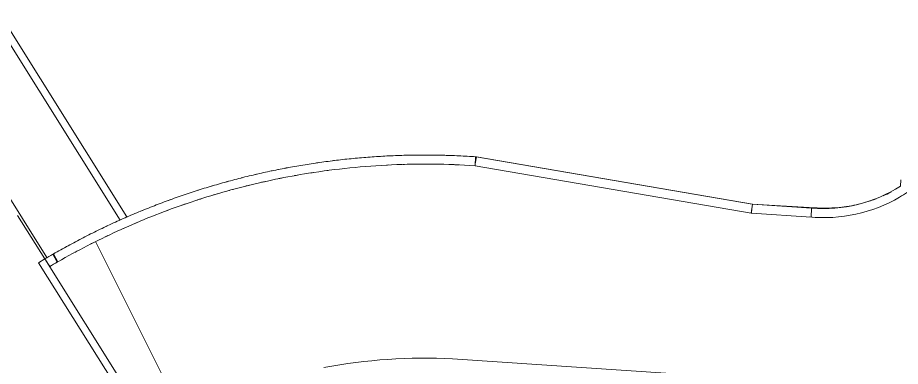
# Model space of a CAD drawing. Header units: millimetres. Extents: x 51291 to 245431, y -8645 to 72638.
# Drawn here: x 179180 to 208496, y 22665 to 34252 of the extents above; entities that cross this region are included whole.
import ezdxf

# ---------------------------------------------------------------- set-up
doc = ezdxf.new("R2010")
doc.units = ezdxf.units.MM
for name, color, linetype, lineweight in [('A-FLOR-____-OTLN', 9, 'Continuous', 9), ('A-FLOR-LEVL-OTLN', 9, 'Continuous', 9), ('A-WALL-____-OTLN', 9, 'Continuous', 9)]:
    doc.layers.add(name, color=color, linetype=linetype, lineweight=lineweight)

# ---------------------------------------------------------------- blocks, each defined once
blk = doc.blocks.new('doplnek operne zdi ve spadu - doplnek operne zdi ve spadu-2366219-schema rezu D_140_5400')
at = {"layer": 'A-WALL-____-OTLN'}
for p, q in [((11866, 29629), (11846, 29330)), ((11849, 29395), (11889, 29625)), ((11889, 29625), (21062, 28056)), ((21011, 27760), (11846, 29330)), ((21062, 28056), (21011, 27760)), ((21026, 27758), (21036, 27908)), ((21054, 28057), (23025, 27924)), ((23025, 27924), (23005, 27625)), ((21026, 27758), (23005, 27625)), ((-2010, 26140), (-2159, 26401))]:
    blk.add_line(p, q, dxfattribs=at)
blk.add_open_spline([(-2159, 26401), (-1997, 26494), (-1670, 26676), (-1174, 26939), (-671, 27191), (-164, 27431), (350, 27659), (868, 27876), (1391, 28081), (1918, 28274), (2450, 28455), (2985, 28624), (3525, 28780), (4068, 28925), (4613, 29057), (5162, 29177), (5714, 29284), (6267, 29379), (6823, 29461), (7380, 29531), (7939, 29588), (8499, 29632), (9060, 29664), (9621, 29683), (10183, 29689), (10744, 29682), (11306, 29663), (11680, 29642), (11866, 29629)], degree=3, dxfattribs=at)
blk.add_open_spline([(-2010, 26140), (-1368, 26508), (-52, 27186), (2008, 28020), (4134, 28665), (6491, 29151), (9071, 29414), (10923, 29393), (11846, 29330)], degree=3, knots=[0, 0, 0, 0, 0.153846, 0.307692, 0.461538, 0.615385, 0.807692, 1, 1, 1, 1], dxfattribs=at)

msp = doc.modelspace()

# ---------------------------------------------------------------- linework, layer by layer
at = {"layer": 'A-FLOR-____-OTLN'}
msp.add_line((180084.2, 26236.6), (179180.1, 27680), dxfattribs=at)
at = {"layer": 'A-FLOR-LEVL-OTLN'}
for p, q in [((203579.5, 28056.9), (205656.3, 27935)), ((184648.1, 21040), (181770, 26810.7))]:
    msp.add_line(p, q, dxfattribs=at)
for points in [[(191105.9, 29635.5), (191112.3, 29636), (191118.6, 29636.4), (191124.9, 29636.8)], [(189466.1, 29475), (189472.5, 29475.8), (189479, 29476.7), (189485.5, 29477.5)]]:
    msp.add_open_spline(points, degree=3, dxfattribs=at)
for points, knots in [([(187841.1, 29206), (187844.4, 29206.6), (187850.6, 29207.9), (187856.9, 29209.1), (187859.8, 29209.7)], [0.26536013, 0.26536013, 0.26536013, 0.26536013, 0.2657617078, 0.26612905379, 0.26612905379, 0.26612905379, 0.26612905379]), ([(207929.3, 28333.4), (208012.7, 28370.7), (208098.4, 28412.2), (208182.7, 28456.2), (208186, 28458)], [0.496061664, 0.496061664, 0.496061664, 0.496061664, 0.554364654, 0.556782191, 0.556782191, 0.556782191, 0.556782191]), ([(205656.3, 27935), (205872.9, 27918.8), (206308.1, 27916.5), (206955.3, 28003.4), (207413.6, 28131.2), (207655.2, 28220.5), (207692.9, 28235)], [0, 0, 0, 0, 0.13859116, 0.27718233, 0.41577349, 0.44155678, 0.44155678, 0.44155678, 0.44155678])]:
    msp.add_open_spline(points, degree=3, knots=knots, dxfattribs=at)
at = {"layer": 'A-WALL-____-OTLN'}
for p, q in [((171630.3, 45479.4), (182811, 27629)), ((182579.9, 27527), (171418.4, 45346.7)), ((168767.1, 44455.5), (180153.2, 26277.2)), ((193893.4, 29658.2), (193869.3, 29659.3)), ((194406.9, 29628.1), (194391.7, 29629.2)), ((194406.9, 29628.1), (203579.5, 28056.9)), ((190208.8, 29561.3), (190186.6, 29559.1)), ((191983.2, 29376.4), (192022.7, 29377.5)), ((193082.5, 29383.9), (193093.3, 29383.8)), ((188096.2, 29255.6), (188050, 29246.8)), ((188138.4, 29263.5), (188096.2, 29255.6)), ((208496.3, 28654.4), (208510.4, 28860)), ((186201.8, 28508.9), (186212.9, 28512)), ((186321.2, 28541.4), (186332.8, 28544.6)), ((185146.2, 28192.7), (185157.1, 28196.2)), ((182829.8, 27637.1), (182811, 27629)), ((203544, 27758.6), (203536.5, 27759.9)), ((203551.7, 27758.1), (203544, 27758.6)), ((180497.9, 26130.5), (180348.5, 26390.6)), ((179872.4, 26103.8), (180084.3, 26236.5)), ((182392.1, 22081.1), (179872.4, 26103.8)), ((180084.2, 26236.6), (180243.5, 25982.3)), ((180084.3, 26236.5), (188172.7, 13323.2)), ((193624.5, 22913.2), (205160.8, 22137.1))]:
    msp.add_line(p, q, dxfattribs=at)
at = {"layer": 'A-WALL-____-OTLN', "flags": 128}
for points in [[(187121.2, 29050.9), (187110.3, 29048.4), (187078.7, 29041)], [(187632.5, 29163.3), (187602.2, 29157), (187553.7, 29146.7)], [(186166.4, 28810.3), (186133.6, 28801.3), (186109.7, 28794.7)], [(186642.2, 28935.2), (186620.7, 28929.8), (186611.5, 28927.5)], [(185181.9, 28519.3), (185167.8, 28514.8), (185141, 28506.2)], [(185678.9, 28671.7), (185649.2, 28662.9), (185615.8, 28653)], [(184259.4, 28205.6), (184214.4, 28189.2), (184193.3, 28181.5)], [(183787.9, 28029.4), (183742.8, 28012), (183709.8, 27999.1)], [(183313.4, 27841), (183275, 27825.2), (183261.3, 27819.6)], [(182161.3, 27335.2), (182128.2, 27319.6), (182115.5, 27313.6)], [(181274.5, 26896.8), (181237.9, 26877.8), (181195.3, 26855.6)], [(180811, 26649.8), (180799.5, 26643.6), (180786.3, 26636.4)]]:
    msp.add_lwpolyline(points, dxfattribs=at)
at = {"layer": 'A-WALL-____-OTLN'}
for centre, radius, start, end in [((192700.8, 4894.5), 24792.4, 93.34426, 93.44511), ((192700.8, 4894.5), 24792.4, 92.10929, 92.23183), ((192700.8, 4894.5), 24792.4, 90.86592, 91.01779), ((192700.8, 4894.5), 24792.4, 89.64163, 89.78417), ((192700.8, 4894.5), 24792.4, 88.361, 88.56436), ((192700.8, 4894.5), 24792.4, 98.15289, 98.32945), ((192700.8, 4894.5), 24792.4, 96.93647, 97.09172), ((192700.8, 4894.5), 24492.4, 92.83256, 92.94954), ((192700.8, 4894.5), 24492.4, 90.25023, 90.40131), ((192700.8, 4894.5), 24492.4, 87.34862, 87.7643), ((192700.8, 4894.5), 24492.4, 98.70442, 98.87414), ((192700.8, 4894.5), 24492.4, 97.43825, 97.62057), ((192700.8, 4894.5), 24492.4, 102.49104, 102.78173), ((192700.8, 4894.5), 24492.4, 101.20278, 101.49737), ((192700.8, 4894.5), 24492.4, 99.97468, 100.16246), ((192700.8, 4894.5), 24492.4, 103.78017, 104.07674), ((205949.4, 32612.3), 4706.6, 265.14125, 302.76053), ((205949.4, 32612.3), 5006.6, 300.24363, 303.77752), ((192700.8, 4894.5), 24492.4, 107.64977, 107.78294), ((192700.8, 4894.5), 24492.4, 106.35932, 106.6532), ((205949.4, 32612.3), 5006.6, 264.50289, 300.24363), ((192700.8, 4894.5), 24492.4, 110.23409, 110.51687), ((192700.8, 4894.5), 24492.4, 108.94175, 109.22122), ((192700.8, 4894.5), 24492.4, 111.52807, 111.7918), ((192700.8, 4894.5), 24492.4, 112.82613, 113.09486), ((192700.8, 4894.5), 24492.4, 115.43745, 115.65533), ((192700.8, 4894.5), 24492.4, 114.12815, 114.37972), ((192700.8, 4894.5), 24492.4, 116.76843, 116.95487), ((192700.8, 4894.5), 24792.4, 119.88293, 120.58978), ((192700.8, 4894.5), 24492.4, 118.1571, 118.32856), ((192700.8, 4894.5), 24792.4, 120.40483, 120.58978), ((192700.8, 4894.5), 24492.4, 119.88293, 120.57175), ((192690.1, 4937.5), 18000, 87.02438, 100.69859)]:
    msp.add_arc(centre, radius, start, end, dxfattribs=at)

# ---------------------------------------------------------------- block references
msp.add_blockref('doplnek operne zdi ve spadu - doplnek operne zdi ve spadu-2366219-schema rezu D_140_5400', (182525.4, 0), dxfattribs=at)

doc.saveas('drawing.dxf')
